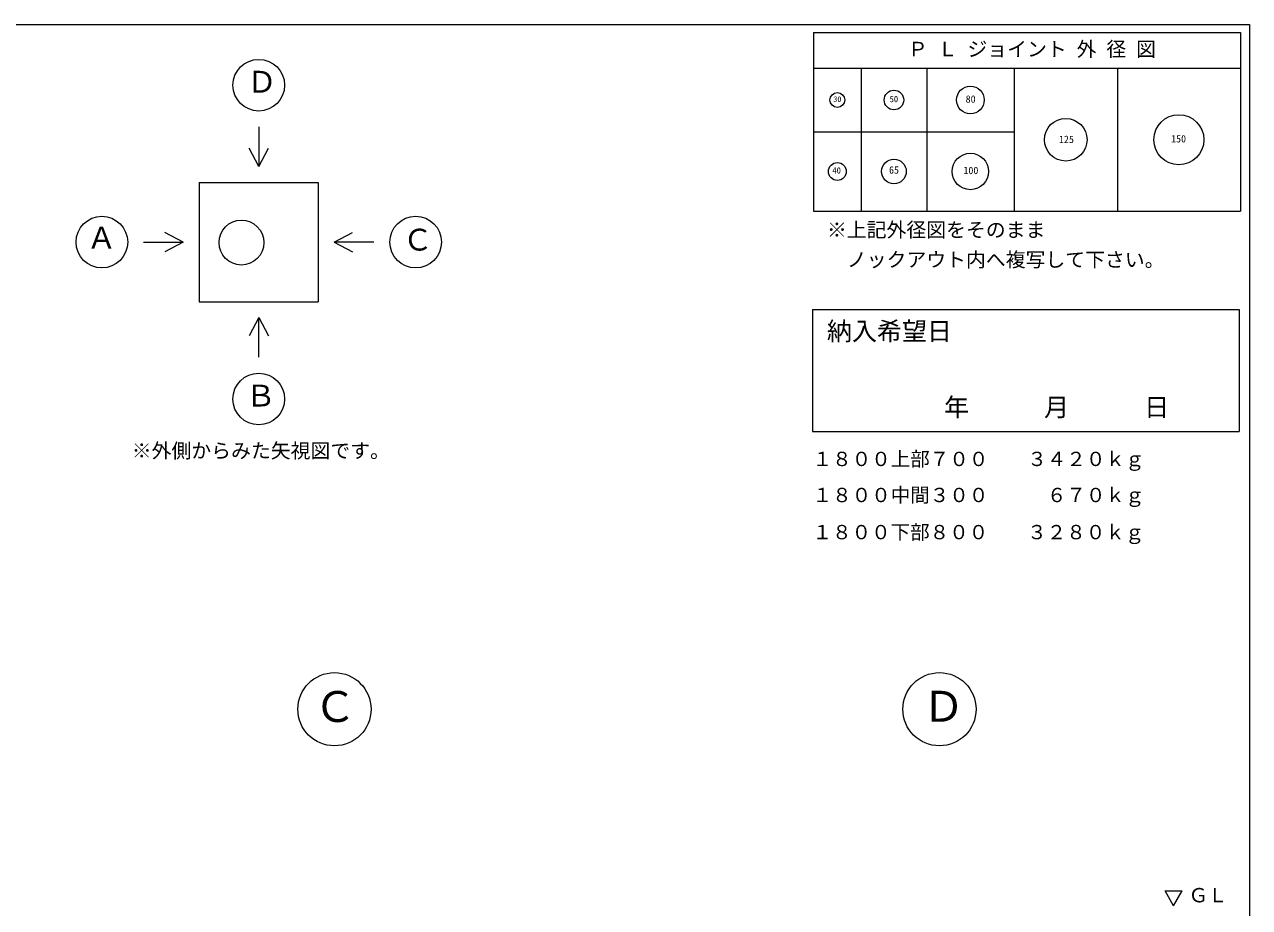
# Model space of a CAD drawing. Units: millimetres, scale not verified. Extents: x -9756 to 9756, y -4614 to 4614.
# Drawn here: x 3635 to 9755, y 203 to 4614 of the extents above; entities that cross this region are included whole.
import ezdxf
from ezdxf.enums import TextEntityAlignment as Align

# ---------------------------------------------------------------- set-up
doc = ezdxf.new("R2010")
doc.units = ezdxf.units.MM
doc.header["$LTSCALE"] = 20
for name, color, linetype, lineweight in [('0-2_waku', 7, 'Continuous', 18), ('0-3_gaikei', 7, 'Continuous', 18), ('0-5_sunpou', 7, 'Continuous', 5), ('0-D_文字１', 7, 'Continuous', 18)]:
    doc.layers.add(name, color=color, linetype=linetype, lineweight=lineweight)
doc.styles.add('ＭＳ ゴシック', font='')
doc.styles.get('ＭＳ ゴシック').set_extended_font_data('MS Gothic')

msp = doc.modelspace()

# ---------------------------------------------------------------- linework, layer by layer
at = {"layer": '0-2_waku'}
for p, q in [((7565.13, 4613.79), (9755.13, 4613.79)), ((7565.13, 4613.79), (9755.13, 4613.79)), ((7577.2, 4574.11), (7577.2, 3681.29)), ((7577.2, 4574.11), (9710.05, 4574.11)), ((7577.2, 4574.11), (9710.05, 4574.11)), ((7577.2, 4574.11), (9710.05, 4574.11)), ((7577.2, 4574.11), (7577.2, 3681.29)), ((7577.2, 4574.11), (9710.05, 4574.11)), ((7577.2, 4574.11), (9710.05, 4574.11)), ((7577.2, 4574.11), (9710.05, 4574.11)), ((9710.05, 4574.11), (9710.05, 3681.29)), ((9710.05, 4574.11), (9710.05, 3681.29)), ((7577.2, 4395.55), (9710.05, 4395.55)), ((7815.28, 4395.55), (7815.28, 3681.29)), ((8142.65, 4395.55), (8142.65, 3681.29)), ((8579.14, 4395.55), (8579.14, 3681.29)), ((9094.99, 4395.55), (9094.99, 3681.29)), ((7577.2, 4078.1), (8579.14, 4078.1)), ((9755.13, 4079.42), (9755.13, -3936.21)), ((7577.2, 3681.29), (9710.05, 3681.29)), ((7577.2, 3681.29), (9710.05, 3681.29))]:
    msp.add_line(p, q, dxfattribs=at)
msp.add_lwpolyline([(-2484.87, 4613.79), (9755.13, 4613.79), (9755.13, -3936.21)], dxfattribs=at)
at = {"layer": '0-3_gaikei'}
for p, q in [((4805.75, 4102.34), (4805.75, 3903.94)), ((4805.75, 3903.94), (4757.87, 3995.95)), ((4805.75, 3903.94), (4853.62, 3995.95)), ((4508.14, 3824.58), (5103.35, 3824.58)), ((4508.14, 3824.58), (4508.14, 3229.36)), ((5103.35, 3824.58), (5103.35, 3229.36)), ((4428.78, 3526.97), (4336.76, 3574.84)), ((5182.71, 3526.97), (5274.73, 3574.84)), ((4230.37, 3526.97), (4428.78, 3526.97)), ((4428.78, 3526.97), (4336.76, 3479.1)), ((4508.14, 3229.36), (5103.35, 3229.36)), ((4805.75, 3150), (4757.87, 3057.98)), ((4805.75, 3150), (4853.62, 3057.98)), ((4805.75, 2951.59), (4805.75, 3150))]:
    msp.add_line(p, q, dxfattribs=at)
msp.add_lwpolyline([(5381.12, 3526.97), (5182.71, 3526.97), (5274.73, 3479.1)], dxfattribs=at)
for centre, radius in [((4805.75, 4310.67), 128.96), ((4022.04, 3526.97), 128.96), ((4719.15, 3524.58), 112), ((5589.45, 3526.97), 128.96), ((4805.75, 2743.27), 128.96), ((5183.88, 1193.79), 182.81), ((8206.38, 1193.79), 182.81)]:
    msp.add_circle(centre, radius, dxfattribs=at)
at = {"layer": '0-5_sunpou', "lineweight": 18}
for p, q in [((7571.35, 3189.95), (7571.35, 2581.42)), ((7571.35, 3189.95), (9704.2, 3189.95)), ((9704.2, 3189.95), (9704.2, 2581.42)), ((7571.35, 2581.42), (9704.2, 2581.42))]:
    msp.add_line(p, q, dxfattribs=at)
for centre, radius in [((7978.97, 4236.82), 49), ((8360.9, 4236.82), 69), ((7696.24, 4236.82), 37), ((9402.52, 4038.42), 125), ((8837.07, 4038.42), 106.5), ((7696.24, 3879.69), 44.5), ((7978.97, 3879.69), 61.5), ((8360.9, 3879.69), 91)]:
    msp.add_circle(centre, radius, dxfattribs=at)
at = {"layer": '0-D_文字１'}
for p, q in [((9375.84, 211.19), (9333.19, 287.08)), ((9333.19, 287.08), (9418.49, 287.08)), ((9375.84, 211.19), (9418.49, 287.08))]:
    msp.add_line(p, q, dxfattribs=at)

# ---------------------------------------------------------------- texts
at = {"layer": '0-5_sunpou', "style": 'ＭＳ ゴシック'}
for s, height, p in [('30', 28.04, (7676.19, 4218.29)), ('50', 31.16, (7957.38, 4216.48)), ('80', 36.66, (8337.08, 4212.14)), ('125', 36.66, (8803.35, 4010.99)), ('150', 36.66, (9363.34, 4013.65)), ('40', 31.16, (7671.52, 3860.1)), ('65', 36.66, (7954.19, 3857.97)), ('100', 36.66, (8325.95, 3855.51)), ('納入希望日', 91.64, (7643.82, 3008.88))]:
    msp.add_text(s, height=height, dxfattribs=at).set_placement(p, align=Align.BOTTOM_LEFT)
at = {"layer": '0-D_文字１', "style": 'ＭＳ ゴシック'}
for s, height, p in [('Ｐ Ｌ ジョイント 外 径 図', 72.73, (8048.65, 4432.89)), ('Ｄ', 109.1, (4746.94, 4240.44)), ('※上記外径図をそのまま', 72.73, (7644.24, 3530.11)), ('Ａ', 109.1, (3946, 3461.65)), ('Ｃ', 109.1, (5525.21, 3451.82)), ('\u3000ノックアウト内へ複写して下さい。', 72.73, (7644.24, 3381.31)), ('Ｂ', 109.1, (4741.51, 2673.04)), ('\u3000\u3000\u3000年\u3000\u3000\u3000月\u3000\u3000\u3000日     ', 91.64, (7853.93, 2628.96)), ('※外側からみた矢視図です。', 72.73, (4171.26, 2427.07)), ('１８００上部７００\u3000\u3000３４２０ｋｇ', 71.48, (7572.89, 2386.79)), ('１８００中間３００\u3000\u3000\u3000６７０ｋｇ', 71.48, (7572.89, 2206.63)), ('１８００下部８００\u3000\u3000３２８０ｋｇ', 71.48, (7572.31, 2021.2)), ('Ｃ', 154.6, (5080.66, 1083.54)), ('Ｄ', 154.6, (8120.81, 1084.72)), ('ＧＬ', 71.48, (9450.4, 207.85))]:
    msp.add_text(s, height=height, dxfattribs=at).set_placement(p, align=Align.BOTTOM_LEFT)

doc.saveas('drawing.dxf')
